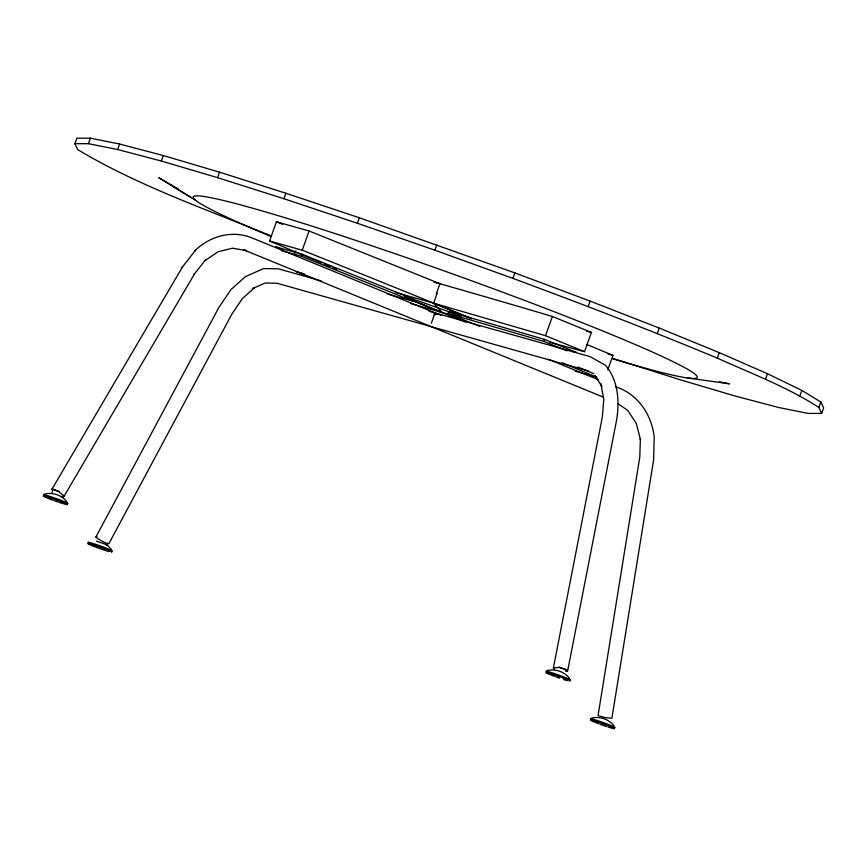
<?xml version="1.0" encoding="UTF-8"?>
<svg xmlns="http://www.w3.org/2000/svg" width="867" height="867" viewBox="0 0 867 867"><rect width="100%" height="100%" fill="white"/><g stroke="black" fill="none" stroke-linecap="round" stroke-linejoin="round"><path stroke-width="1.3" d="M617.943 403.697L627.73 410.394L636.291 423.399L640.507 439.764L640.399 438.474L639.781 457.169L598.046 715.622L605.199 717.638L611.896 718.223L653.631 459.759L654.217 437.033C651.702 414.632 637.744 393.759 615.689 386.855M554.251 669.118L553.384 667.904L602.327 417.135L603.8 399.362L600.874 383.81L601.817 386.563L595.12 375.563M565.793 671.578L567.647 670.928L616.578 420.17C619.634 401.367 618.399 380.537 605.567 365.343L589.95 356.565L429.002 311.242M431.354 323.196L434.248 315.122L434.194 312.705M270.721 235.781C205.609 209.077 138.297 185.863 77.705 149.623L74.898 143.705L76.87 138.211L90.385 138.178L119.624 144.041L163.321 155.54L219.546 172.186L285.861 193.233L359.361 217.769L514.9 272.91L590.134 301.098L659.256 328.073L719.242 352.641L767.479 373.731L801.845 390.41L820.843 401.974L823.65 407.891L821.678 413.386L808.174 413.418L778.924 407.555L735.238 396.056L679.002 379.41L612.687 358.364M74.898 143.705L88.412 143.673L90.385 138.178M88.412 143.673L117.652 149.536L119.624 144.041M117.652 149.536L161.349 161.034L163.321 155.54M59.346 491.513L52.974 489.519L51.868 493.583M161.349 161.034L217.584 177.681L219.546 172.186M217.584 177.681L283.899 198.727L285.861 193.233M321.755 262.929A1894.774 105.774 19.7 0 1 269.561 241.004L276.443 221.768L309.129 230.98L439.916 283.693L436.296 293.815M294.932 253.218L295.799 250.812M269.561 241.004L302.247 250.205L309.129 230.98M281.287 250.596L301.543 256.296L302.247 254.313L413.917 299.256L413.212 301.239L387.256 293.924M283.899 198.727L357.399 223.263L359.361 217.769M357.399 223.263L434.876 250.205L436.838 244.711M437.239 293.035L433.608 303.168L545.506 335.692L584.531 351.677L591.424 332.451L552.387 316.466A1894.774 105.774 19.7 0 0 435.061 282.36M479.841 326.491L448.044 313.464L448.748 311.491L544.476 339.387L576.208 352.381L572.285 351.33M821.678 413.386L818.882 407.468C787.16 386.942 751.57 373.579 717.28 358.136C649.795 329.948 581.508 303.786 512.928 278.405L514.9 272.91M545.506 335.692L552.387 316.466M448.044 313.464L543.761 341.37L544.476 339.387M588.162 306.593L590.134 301.098M607.789 369.819L612.958 355.394L586.948 344.535M657.284 333.567L659.256 328.073M717.28 358.136L719.242 352.641M765.507 379.215L767.479 373.731M799.873 395.905L801.845 390.41M818.882 407.468L820.843 401.974M588.541 370.968L277.017 283.238L265.118 283.043L252.492 288.603L254.833 287.443L242.326 298.66L231.966 313.93L108.819 543.793L104.268 542.395L97.093 538.234L95.912 536.987L219.058 307.135L230.936 289.621L245.328 276.725L263.503 268.586L278.437 268.835L321.267 280.897M182.558 266.819L51.652 489.703L52.204 488.977L54.935 489.747L58.804 491.719L64.158 496.076L63.605 496.791L61.785 496.282M64.158 496.076L194.511 273.907L193.959 274.633L205.728 259.547L204.655 260.924L218.018 251.755L232.508 248.2L246.521 250.65L244.7 250.14M194.869 251.083L195.942 249.707C210.844 235.943 231.901 230.145 251.202 237.591L440.935 315.285M182.005 267.535L195.942 249.707M434.248 315.122L437.185 313.756M553.384 667.904L559.107 667.438L566.78 669.714L567.647 670.928M44.564 494.006C52.638 492.066 61.915 495.176 66.9 501.841M547.175 670.527C555.248 668.598 564.525 671.697 569.511 678.373M591.641 718.039C599.704 716.099 608.981 719.209 613.977 725.874M95.912 536.987L97.191 537.052M687.585 377.979L729.581 383.832L719.426 381.794M105.72 544.541L106.923 544.801L96.324 541.084M565.23 669.768L566.433 670.039L559.117 667.048M304.23 273.82L296.395 271.707L312.261 278.199M549.537 342.227L584.531 351.677M433.543 281.894L439.916 283.693M302.247 254.313L275.673 246.835L281.883 249.425M395.33 292.363L433.381 303.082L471.789 318.807M404.835 296.698L413.917 299.256M607.93 353.974L612.958 355.394M412.508 300.372L442.246 312.543L458.73 317.192M575.406 371.195L596.919 377.253L562.163 362.742M410.665 303.504L441.986 312.543L412.063 300.296M405.257 296.373L461.602 316.173M434.876 250.205L512.928 278.405M301.543 256.296L413.212 301.239M543.761 341.37L566.953 350.864M448.748 311.491L456.085 314.493M548.28 359.252L598.208 379.692M243.79 249.88L603.291 397.097M276.443 221.768L282.631 224.358M577.769 366.99L593.906 373.72M195.628 200.32L158.726 177.67L178.244 188.973M173.573 186.708L191.325 197.611M106.663 544.53L111.366 549.353M433.381 303.082L442.246 312.543M270.829 236.388A267.686 14.945 19.7 0 1 267.903 212.61A267.686 14.945 19.7 0 1 629.041 341.88A267.686 14.945 19.7 0 1 612.72 358.775M591.424 332.451A1894.774 105.774 19.7 0 1 586.526 331.161M302.247 250.205A1894.774 105.774 19.7 0 1 471.214 318.503M465.731 322.145A1894.774 105.774 19.7 0 1 409.387 299.169M336.71 269.16A1894.774 105.774 19.7 0 1 332.961 267.6M330.457 266.559A1894.774 105.774 19.7 0 1 324.236 263.958M591.142 719.285A13.113 0.737 19.7 0 1 601.655 721.994A13.113 0.737 19.7 0 1 614.898 727.641M599.032 723.869A12.832 0.715 19.7 0 1 592.009 720.239A12.832 0.715 19.7 0 1 611.159 726.947A12.832 0.715 19.7 0 1 607.897 726.979M606.466 726.513A12.832 0.715 19.7 0 1 600.235 724.324M567.137 680.606A12.832 0.715 19.7 0 1 563.431 679.479M559.573 678.178A12.832 0.715 19.7 0 1 555.78 676.824M554.577 676.368A12.832 0.715 19.7 0 1 551.098 675.025M550.101 674.624A12.832 0.715 19.7 0 1 553.72 674.624A12.832 0.715 19.7 0 1 569.771 681.191M546.676 671.784A13.113 0.737 19.7 0 1 557.188 674.493A13.113 0.737 19.7 0 1 570.443 680.129M87.968 542.157A13.113 0.737 19.7 0 1 102.263 546.633A13.113 0.737 19.7 0 1 112.287 551.109M108.982 551.585A12.832 0.715 19.7 0 1 89.258 544.433A12.832 0.715 19.7 0 1 97.603 546.286A12.832 0.715 19.7 0 1 111.615 552.171M43.502 494.656A13.113 0.737 19.7 0 1 57.807 499.121A13.113 0.737 19.7 0 1 67.832 503.608M53.169 500.292A12.832 0.715 19.7 0 1 43.892 495.967A12.832 0.715 19.7 0 1 61.286 501.776A12.832 0.715 19.7 0 1 64.526 504.085M63.454 503.77A12.832 0.715 19.7 0 1 59.4 502.481M58.219 502.08A12.832 0.715 19.7 0 1 54.393 500.736"/></g></svg>
